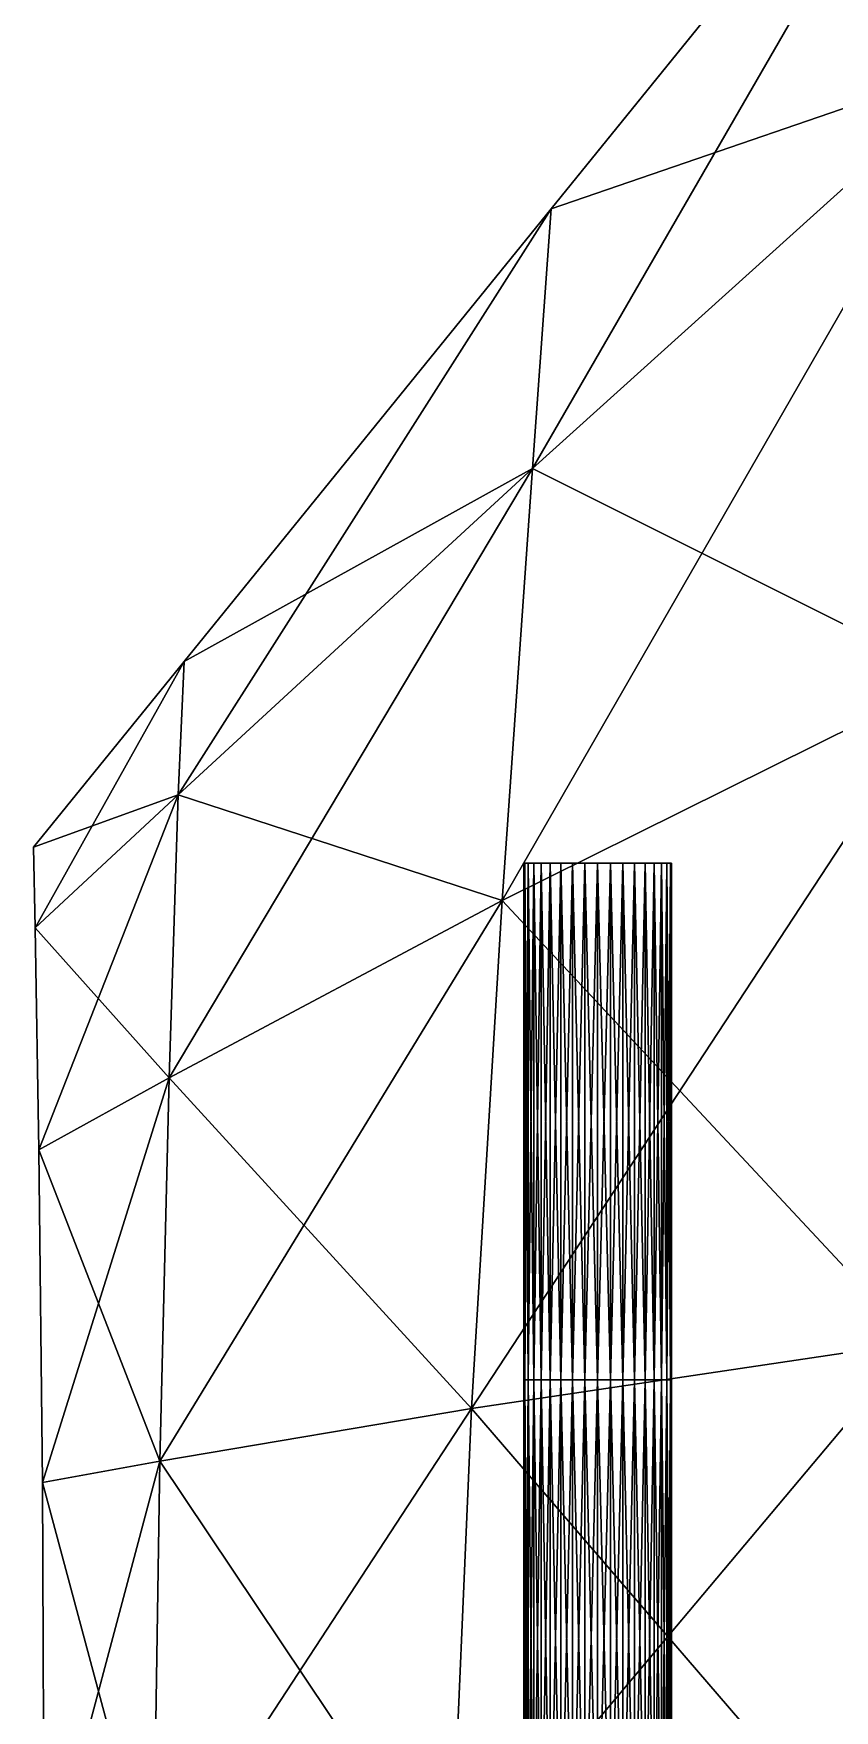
# Model space of a CAD drawing. Header units: metres. Extents: x -0.98 to 0.98, y -0.47 to 1.2.
# Drawn here: x -0.9778 to -0.7608, y 0.5 to 0.9544 of the extents above; entities that cross this region are included whole.
import ezdxf

# ---------------------------------------------------------------- set-up
doc = ezdxf.new("R2010")
doc.units = ezdxf.units.M

msp = doc.modelspace()

# ---------------------------------------------------------------- linework, layer by layer
at = {"layer": 'Banana'}
for points in [[(-0.83763, 0.90688, 0.07063), (-0.83763, 0.90688, -0.07062), (-0.6, 1.2, 0)], [(-0.6, 1.2, 0.04766), (-0.71383, 1.05958, 0.09211), (-0.83763, 0.90688, 0.07063)], [(-0.6, 1.2, 0.04766), (-0.83763, 0.90688, 0.07063), (-0.6, 1.2, 0)], [(-0.6, 1.2, 0), (-0.83763, 0.90688, -0.07062), (-0.6, 1.2, -0.04766)], [(-0.6, 1.2, -0.04766), (-0.83763, 0.90688, -0.07062), (-0.71383, 1.05958, -0.09211)], [(-0.71383, 1.05958, 0.09211), (-0.84268, 0.83653, 0.07063), (-0.83763, 0.90688, 0.07063)], [(-0.71383, 1.05958, 0.09211), (-0.7197, 0.94736, 0.09211), (-0.84268, 0.83653, 0.07063)], [(-0.83763, 0.90688, -0.07062), (-0.7197, 0.94736, -0.09211), (-0.71383, 1.05958, -0.09211)], [(-0.7197, 0.94736, 0.09211), (-0.85085, 0.71942, 0.07063), (-0.84268, 0.83653, 0.07063)], [(-0.7197, 0.94736, 0.09211), (-0.72928, 0.77978, 0.09211), (-0.85085, 0.71942, 0.07063)], [(-0.83763, 0.90688, -0.07062), (-0.84268, 0.83653, -0.07062), (-0.7197, 0.94736, -0.09211)], [(-0.84268, 0.83653, -0.07062), (-0.72928, 0.77978, -0.09211), (-0.7197, 0.94736, -0.09211)], [(-0.83763, 0.90688, 0.07063), (-0.93867, 0.74813, 0.03883), (-0.93707, 0.78421, 0.03883)], [(-0.83763, 0.90688, 0.07063), (-0.84268, 0.83653, 0.07063), (-0.93867, 0.74813, 0.03883)], [(-0.93707, 0.78421, -0.03883), (-0.84268, 0.83653, -0.07062), (-0.83763, 0.90688, -0.07062)], [(-0.83763, 0.90688, 0.07063), (-0.93707, 0.78421, 0.03883), (-0.83763, 0.90688, -0.07062)], [(-0.83763, 0.90688, -0.07062), (-0.93707, 0.78421, 0.03883), (-0.93707, 0.78421, -0.03883)], [(-0.84268, 0.83653, 0.07063), (-0.94109, 0.67144, 0.03883), (-0.93867, 0.74813, 0.03883)], [(-0.84268, 0.83653, 0.07063), (-0.85085, 0.71942, 0.07063), (-0.94109, 0.67144, 0.03883)], [(-0.93707, 0.78421, -0.03883), (-0.93867, 0.74813, -0.03883), (-0.84268, 0.83653, -0.07062)], [(-0.93867, 0.74813, -0.03883), (-0.85085, 0.71942, -0.07062), (-0.84268, 0.83653, -0.07062)], [(-0.84268, 0.83653, -0.07062), (-0.85085, 0.71942, -0.07062), (-0.72928, 0.77978, -0.09211)], [(-0.97784, 0.73391, 0), (-0.93867, 0.74813, -0.03883), (-0.93707, 0.78421, -0.03883)], [(-0.93707, 0.78421, 0.03883), (-0.9774, 0.71202, 0), (-0.97784, 0.73391, 0)], [(-0.97784, 0.73391, 0), (-0.93707, 0.78421, -0.03883), (-0.93707, 0.78421, 0.03883)], [(-0.93707, 0.78421, 0.03883), (-0.93867, 0.74813, 0.03883), (-0.9774, 0.71202, 0)], [(-0.72928, 0.77978, 0.09211), (-0.85921, 0.58183, 0.07063), (-0.85085, 0.71942, 0.07063)], [(-0.72928, 0.77978, 0.09211), (-0.73909, 0.59971, 0.09211), (-0.85921, 0.58183, 0.07063)], [(-0.85085, 0.71942, -0.07062), (-0.73909, 0.59971, -0.09211), (-0.72928, 0.77978, -0.09211)], [(-0.97784, 0.73391, 0), (-0.9774, 0.71202, 0), (-0.93867, 0.74813, -0.03883)], [(-0.9774, 0.71202, 0), (-0.94109, 0.67144, -0.03883), (-0.93867, 0.74813, -0.03883)], [(-0.93867, 0.74813, 0.03883), (-0.97642, 0.65188, 0), (-0.9774, 0.71202, 0)], [(-0.93867, 0.74813, 0.03883), (-0.94109, 0.67144, 0.03883), (-0.97642, 0.65188, 0)], [(-0.93867, 0.74813, -0.03883), (-0.94109, 0.67144, -0.03883), (-0.85085, 0.71942, -0.07062)], [(-0.85085, 0.71942, 0.07063), (-0.94359, 0.56759, 0.03883), (-0.94109, 0.67144, 0.03883)], [(-0.85085, 0.71942, 0.07063), (-0.85921, 0.58183, 0.07063), (-0.94359, 0.56759, 0.03883)], [(-0.94109, 0.67144, -0.03883), (-0.85921, 0.58183, -0.07062), (-0.85085, 0.71942, -0.07062)], [(-0.85085, 0.71942, -0.07062), (-0.85921, 0.58183, -0.07062), (-0.73909, 0.59971, -0.09211)], [(-0.9774, 0.71202, 0), (-0.97642, 0.65188, 0), (-0.94109, 0.67144, -0.03883)], [(-0.97642, 0.65188, 0), (-0.94359, 0.56759, -0.03883), (-0.94109, 0.67144, -0.03883)], [(-0.94109, 0.67144, 0.03883), (-0.97544, 0.56177, 0), (-0.97642, 0.65188, 0)], [(-0.94109, 0.67144, 0.03883), (-0.94359, 0.56759, 0.03883), (-0.97544, 0.56177, 0)], [(-0.94109, 0.67144, -0.03883), (-0.94359, 0.56759, -0.03883), (-0.85921, 0.58183, -0.07062)], [(-0.97642, 0.65188, 0), (-0.97544, 0.56177, 0), (-0.94359, 0.56759, -0.03883)], [(-0.73909, 0.59971, 0.09211), (-0.86484, 0.45, 0.07063), (-0.85921, 0.58183, 0.07063)], [(-0.73909, 0.59971, 0.09211), (-0.74561, 0.45, 0.09211), (-0.86484, 0.45, 0.07063)], [(-0.85921, 0.58183, -0.07062), (-0.74561, 0.45, -0.09211), (-0.73909, 0.59971, -0.09211)], [(-0.85921, 0.58183, 0.07063), (-0.94541, 0.45, 0.03883), (-0.94359, 0.56759, 0.03883)], [(-0.85921, 0.58183, 0.07063), (-0.86484, 0.45, 0.07063), (-0.94541, 0.45, 0.03883)], [(-0.94359, 0.56759, -0.03883), (-0.86484, 0.45, -0.07062), (-0.85921, 0.58183, -0.07062)], [(-0.85921, 0.58183, -0.07062), (-0.86484, 0.45, -0.07062), (-0.74561, 0.45, -0.09211)], [(-0.97544, 0.56177, 0), (-0.94541, 0.45, -0.03883), (-0.94359, 0.56759, -0.03883)], [(-0.94359, 0.56759, 0.03883), (-0.975, 0.45, 0), (-0.97544, 0.56177, 0)], [(-0.94359, 0.56759, 0.03883), (-0.94541, 0.45, 0.03883), (-0.975, 0.45, 0)], [(-0.94359, 0.56759, -0.03883), (-0.94541, 0.45, -0.03883), (-0.86484, 0.45, -0.07062)], [(-0.97544, 0.56177, 0), (-0.975, 0.45, 0), (-0.94541, 0.45, -0.03883)]]:
    msp.add_3dface(points, dxfattribs=at)
at = {"layer": 'Cylinder 1'}
for points in [[(-0.845, 0.5896, 0.079), (-0.8447, 0.7296, 0.07969), (-0.8447, 0.5896, 0.07969)], [(-0.845, 0.5896, 0.079), (-0.845, 0.7296, 0.079), (-0.8447, 0.7296, 0.07969)], [(-0.845, 0.7296, 0.079), (-0.8447, 0.7296, 0.07969), (-0.8447, 0.7296, 0.07969)], [(-0.845, 0.7296, 0.079), (-0.845, 0.7296, 0.079), (-0.8447, 0.7296, 0.07969)], [(-0.845, 0.7296, 0.079), (-0.825, 0.7296, 0.079), (-0.8447, 0.7296, 0.07969)], [(-0.845, 0.7296, 0.079), (-0.825, 0.7296, 0.079), (-0.825, 0.7296, 0.079)], [(-0.8447, 0.5896, 0.07831), (-0.845, 0.7296, 0.079), (-0.845, 0.5896, 0.079)], [(-0.8447, 0.5896, 0.07831), (-0.8447, 0.7296, 0.07831), (-0.845, 0.7296, 0.079)], [(-0.8447, 0.7296, 0.07831), (-0.845, 0.7296, 0.079), (-0.845, 0.7296, 0.079)], [(-0.8447, 0.7296, 0.07831), (-0.8447, 0.7296, 0.07831), (-0.845, 0.7296, 0.079)], [(-0.8447, 0.7296, 0.07831), (-0.825, 0.7296, 0.079), (-0.845, 0.7296, 0.079)], [(-0.8447, 0.5896, 0.07969), (-0.84379, 0.7296, 0.08037), (-0.84379, 0.5896, 0.08037)], [(-0.8447, 0.5896, 0.07969), (-0.8447, 0.7296, 0.07969), (-0.84379, 0.7296, 0.08037)], [(-0.8447, 0.7296, 0.07969), (-0.84379, 0.7296, 0.08037), (-0.84379, 0.7296, 0.08037)], [(-0.8447, 0.7296, 0.07969), (-0.8447, 0.7296, 0.07969), (-0.84379, 0.7296, 0.08037)], [(-0.8447, 0.7296, 0.07969), (-0.825, 0.7296, 0.079), (-0.84379, 0.7296, 0.08037)], [(-0.8447, 0.7296, 0.07969), (-0.825, 0.7296, 0.079), (-0.825, 0.7296, 0.079)], [(-0.8447, 0.7296, 0.07831), (-0.825, 0.7296, 0.079), (-0.825, 0.7296, 0.079)], [(-0.84379, 0.5896, 0.07763), (-0.8447, 0.7296, 0.07831), (-0.8447, 0.5896, 0.07831)], [(-0.84379, 0.5896, 0.07763), (-0.84379, 0.7296, 0.07763), (-0.8447, 0.7296, 0.07831)], [(-0.84379, 0.7296, 0.07763), (-0.8447, 0.7296, 0.07831), (-0.8447, 0.7296, 0.07831)], [(-0.84379, 0.7296, 0.07763), (-0.84379, 0.7296, 0.07763), (-0.8447, 0.7296, 0.07831)], [(-0.84379, 0.7296, 0.07763), (-0.825, 0.7296, 0.079), (-0.8447, 0.7296, 0.07831)], [(-0.84379, 0.5896, 0.08037), (-0.84232, 0.7296, 0.081), (-0.84232, 0.5896, 0.081)], [(-0.84379, 0.5896, 0.08037), (-0.84379, 0.7296, 0.08037), (-0.84232, 0.7296, 0.081)], [(-0.84379, 0.7296, 0.08037), (-0.84232, 0.7296, 0.081), (-0.84232, 0.7296, 0.081)], [(-0.84379, 0.7296, 0.08037), (-0.84379, 0.7296, 0.08037), (-0.84232, 0.7296, 0.081)], [(-0.84379, 0.7296, 0.08037), (-0.825, 0.7296, 0.079), (-0.84232, 0.7296, 0.081)], [(-0.84379, 0.7296, 0.08037), (-0.825, 0.7296, 0.079), (-0.825, 0.7296, 0.079)], [(-0.84379, 0.7296, 0.07763), (-0.825, 0.7296, 0.079), (-0.825, 0.7296, 0.079)], [(-0.84232, 0.5896, 0.077), (-0.84379, 0.7296, 0.07763), (-0.84379, 0.5896, 0.07763)], [(-0.84232, 0.5896, 0.077), (-0.84232, 0.7296, 0.077), (-0.84379, 0.7296, 0.07763)], [(-0.84232, 0.7296, 0.077), (-0.84379, 0.7296, 0.07763), (-0.84379, 0.7296, 0.07763)], [(-0.84232, 0.7296, 0.077), (-0.84232, 0.7296, 0.077), (-0.84379, 0.7296, 0.07763)], [(-0.84232, 0.7296, 0.077), (-0.825, 0.7296, 0.079), (-0.84379, 0.7296, 0.07763)], [(-0.84232, 0.5896, 0.081), (-0.84032, 0.7296, 0.08157), (-0.84032, 0.5896, 0.08157)], [(-0.84232, 0.5896, 0.081), (-0.84232, 0.7296, 0.081), (-0.84032, 0.7296, 0.08157)], [(-0.84232, 0.7296, 0.081), (-0.84032, 0.7296, 0.08157), (-0.84032, 0.7296, 0.08157)], [(-0.84232, 0.7296, 0.081), (-0.84232, 0.7296, 0.081), (-0.84032, 0.7296, 0.08157)], [(-0.84232, 0.7296, 0.081), (-0.825, 0.7296, 0.079), (-0.84032, 0.7296, 0.08157)], [(-0.84232, 0.7296, 0.081), (-0.825, 0.7296, 0.079), (-0.825, 0.7296, 0.079)], [(-0.84232, 0.7296, 0.077), (-0.825, 0.7296, 0.079), (-0.825, 0.7296, 0.079)], [(-0.84032, 0.5896, 0.07643), (-0.84232, 0.7296, 0.077), (-0.84232, 0.5896, 0.077)], [(-0.84032, 0.5896, 0.07643), (-0.84032, 0.7296, 0.07643), (-0.84232, 0.7296, 0.077)], [(-0.84032, 0.7296, 0.07643), (-0.84232, 0.7296, 0.077), (-0.84232, 0.7296, 0.077)], [(-0.84032, 0.7296, 0.07643), (-0.84032, 0.7296, 0.07643), (-0.84232, 0.7296, 0.077)], [(-0.84032, 0.7296, 0.07643), (-0.825, 0.7296, 0.079), (-0.84232, 0.7296, 0.077)], [(-0.84032, 0.5896, 0.08157), (-0.83786, 0.7296, 0.08206), (-0.83786, 0.5896, 0.08206)], [(-0.84032, 0.5896, 0.08157), (-0.84032, 0.7296, 0.08157), (-0.83786, 0.7296, 0.08206)], [(-0.84032, 0.7296, 0.08157), (-0.83786, 0.7296, 0.08206), (-0.83786, 0.7296, 0.08206)], [(-0.84032, 0.7296, 0.08157), (-0.84032, 0.7296, 0.08157), (-0.83786, 0.7296, 0.08206)], [(-0.84032, 0.7296, 0.08157), (-0.825, 0.7296, 0.079), (-0.83786, 0.7296, 0.08206)], [(-0.84032, 0.7296, 0.08157), (-0.825, 0.7296, 0.079), (-0.825, 0.7296, 0.079)], [(-0.84032, 0.7296, 0.07643), (-0.825, 0.7296, 0.079), (-0.825, 0.7296, 0.079)], [(-0.83786, 0.5896, 0.07594), (-0.84032, 0.7296, 0.07643), (-0.84032, 0.5896, 0.07643)], [(-0.83786, 0.5896, 0.07594), (-0.83786, 0.7296, 0.07594), (-0.84032, 0.7296, 0.07643)], [(-0.83786, 0.7296, 0.07594), (-0.84032, 0.7296, 0.07643), (-0.84032, 0.7296, 0.07643)], [(-0.83786, 0.7296, 0.07594), (-0.83786, 0.7296, 0.07594), (-0.84032, 0.7296, 0.07643)], [(-0.83786, 0.7296, 0.07594), (-0.825, 0.7296, 0.079), (-0.84032, 0.7296, 0.07643)], [(-0.83786, 0.5896, 0.08206), (-0.835, 0.7296, 0.08246), (-0.835, 0.5896, 0.08246)], [(-0.83786, 0.5896, 0.08206), (-0.83786, 0.7296, 0.08206), (-0.835, 0.7296, 0.08246)], [(-0.83786, 0.7296, 0.08206), (-0.835, 0.7296, 0.08246), (-0.835, 0.7296, 0.08246)], [(-0.83786, 0.7296, 0.08206), (-0.83786, 0.7296, 0.08206), (-0.835, 0.7296, 0.08246)], [(-0.83786, 0.7296, 0.08206), (-0.825, 0.7296, 0.079), (-0.835, 0.7296, 0.08246)], [(-0.83786, 0.7296, 0.08206), (-0.825, 0.7296, 0.079), (-0.825, 0.7296, 0.079)], [(-0.83786, 0.7296, 0.07594), (-0.825, 0.7296, 0.079), (-0.825, 0.7296, 0.079)], [(-0.835, 0.5896, 0.07554), (-0.83786, 0.7296, 0.07594), (-0.83786, 0.5896, 0.07594)], [(-0.835, 0.5896, 0.07554), (-0.835, 0.7296, 0.07554), (-0.83786, 0.7296, 0.07594)], [(-0.835, 0.7296, 0.07554), (-0.83786, 0.7296, 0.07594), (-0.83786, 0.7296, 0.07594)], [(-0.835, 0.7296, 0.07554), (-0.835, 0.7296, 0.07554), (-0.83786, 0.7296, 0.07594)], [(-0.835, 0.7296, 0.07554), (-0.825, 0.7296, 0.079), (-0.83786, 0.7296, 0.07594)], [(-0.835, 0.5896, 0.08246), (-0.83184, 0.7296, 0.08276), (-0.83184, 0.5896, 0.08276)], [(-0.835, 0.5896, 0.08246), (-0.835, 0.7296, 0.08246), (-0.83184, 0.7296, 0.08276)], [(-0.835, 0.7296, 0.08246), (-0.83184, 0.7296, 0.08276), (-0.83184, 0.7296, 0.08276)], [(-0.835, 0.7296, 0.08246), (-0.835, 0.7296, 0.08246), (-0.83184, 0.7296, 0.08276)], [(-0.835, 0.7296, 0.08246), (-0.825, 0.7296, 0.079), (-0.83184, 0.7296, 0.08276)], [(-0.835, 0.7296, 0.08246), (-0.825, 0.7296, 0.079), (-0.825, 0.7296, 0.079)], [(-0.835, 0.7296, 0.07554), (-0.825, 0.7296, 0.079), (-0.825, 0.7296, 0.079)], [(-0.83184, 0.5896, 0.07524), (-0.835, 0.7296, 0.07554), (-0.835, 0.5896, 0.07554)], [(-0.83184, 0.5896, 0.07524), (-0.83184, 0.7296, 0.07524), (-0.835, 0.7296, 0.07554)], [(-0.83184, 0.7296, 0.07524), (-0.835, 0.7296, 0.07554), (-0.835, 0.7296, 0.07554)], [(-0.83184, 0.7296, 0.07524), (-0.83184, 0.7296, 0.07524), (-0.835, 0.7296, 0.07554)], [(-0.83184, 0.7296, 0.07524), (-0.825, 0.7296, 0.079), (-0.835, 0.7296, 0.07554)], [(-0.83184, 0.5896, 0.08276), (-0.82847, 0.7296, 0.08294), (-0.82847, 0.5896, 0.08294)], [(-0.83184, 0.5896, 0.08276), (-0.83184, 0.7296, 0.08276), (-0.82847, 0.7296, 0.08294)], [(-0.83184, 0.7296, 0.08276), (-0.82847, 0.7296, 0.08294), (-0.82847, 0.7296, 0.08294)], [(-0.83184, 0.7296, 0.08276), (-0.83184, 0.7296, 0.08276), (-0.82847, 0.7296, 0.08294)], [(-0.83184, 0.7296, 0.08276), (-0.825, 0.7296, 0.079), (-0.82847, 0.7296, 0.08294)], [(-0.83184, 0.7296, 0.08276), (-0.825, 0.7296, 0.079), (-0.825, 0.7296, 0.079)], [(-0.83184, 0.7296, 0.07524), (-0.825, 0.7296, 0.079), (-0.825, 0.7296, 0.079)], [(-0.82847, 0.5896, 0.07506), (-0.83184, 0.7296, 0.07524), (-0.83184, 0.5896, 0.07524)], [(-0.82847, 0.5896, 0.07506), (-0.82847, 0.7296, 0.07506), (-0.83184, 0.7296, 0.07524)], [(-0.82847, 0.7296, 0.07506), (-0.83184, 0.7296, 0.07524), (-0.83184, 0.7296, 0.07524)], [(-0.82847, 0.7296, 0.07506), (-0.82847, 0.7296, 0.07506), (-0.83184, 0.7296, 0.07524)], [(-0.82847, 0.7296, 0.07506), (-0.825, 0.7296, 0.079), (-0.83184, 0.7296, 0.07524)], [(-0.82847, 0.5896, 0.08294), (-0.825, 0.7296, 0.083), (-0.825, 0.5896, 0.083)], [(-0.82847, 0.5896, 0.08294), (-0.82847, 0.7296, 0.08294), (-0.825, 0.7296, 0.083)], [(-0.82847, 0.7296, 0.08294), (-0.825, 0.7296, 0.083), (-0.825, 0.7296, 0.083)], [(-0.82847, 0.7296, 0.08294), (-0.82847, 0.7296, 0.08294), (-0.825, 0.7296, 0.083)], [(-0.82847, 0.7296, 0.08294), (-0.825, 0.7296, 0.079), (-0.825, 0.7296, 0.083)], [(-0.82847, 0.7296, 0.08294), (-0.825, 0.7296, 0.079), (-0.825, 0.7296, 0.079)], [(-0.82847, 0.7296, 0.07506), (-0.825, 0.7296, 0.079), (-0.825, 0.7296, 0.079)], [(-0.825, 0.5896, 0.075), (-0.82847, 0.7296, 0.07506), (-0.82847, 0.5896, 0.07506)], [(-0.825, 0.5896, 0.075), (-0.825, 0.7296, 0.075), (-0.82847, 0.7296, 0.07506)], [(-0.825, 0.7296, 0.075), (-0.82847, 0.7296, 0.07506), (-0.82847, 0.7296, 0.07506)], [(-0.825, 0.7296, 0.075), (-0.825, 0.7296, 0.075), (-0.82847, 0.7296, 0.07506)], [(-0.825, 0.7296, 0.075), (-0.825, 0.7296, 0.079), (-0.82847, 0.7296, 0.07506)], [(-0.825, 0.7296, 0.075), (-0.825, 0.7296, 0.079), (-0.825, 0.7296, 0.079)], [(-0.82153, 0.5896, 0.07506), (-0.825, 0.7296, 0.075), (-0.825, 0.5896, 0.075)], [(-0.82153, 0.5896, 0.07506), (-0.82153, 0.7296, 0.07506), (-0.825, 0.7296, 0.075)], [(-0.82153, 0.7296, 0.07506), (-0.825, 0.7296, 0.075), (-0.825, 0.7296, 0.075)], [(-0.82153, 0.7296, 0.07506), (-0.82153, 0.7296, 0.07506), (-0.825, 0.7296, 0.075)], [(-0.82153, 0.7296, 0.07506), (-0.825, 0.7296, 0.079), (-0.825, 0.7296, 0.075)], [(-0.82153, 0.7296, 0.07506), (-0.825, 0.7296, 0.079), (-0.825, 0.7296, 0.079)], [(-0.81816, 0.7296, 0.07524), (-0.825, 0.7296, 0.079), (-0.82153, 0.7296, 0.07506)], [(-0.81816, 0.7296, 0.07524), (-0.825, 0.7296, 0.079), (-0.825, 0.7296, 0.079)], [(-0.815, 0.7296, 0.07554), (-0.825, 0.7296, 0.079), (-0.81816, 0.7296, 0.07524)], [(-0.815, 0.7296, 0.07554), (-0.825, 0.7296, 0.079), (-0.825, 0.7296, 0.079)], [(-0.81214, 0.7296, 0.07594), (-0.825, 0.7296, 0.079), (-0.815, 0.7296, 0.07554)], [(-0.81214, 0.7296, 0.07594), (-0.825, 0.7296, 0.079), (-0.825, 0.7296, 0.079)], [(-0.80968, 0.7296, 0.07643), (-0.825, 0.7296, 0.079), (-0.81214, 0.7296, 0.07594)], [(-0.80968, 0.7296, 0.07643), (-0.825, 0.7296, 0.079), (-0.825, 0.7296, 0.079)], [(-0.80768, 0.7296, 0.077), (-0.825, 0.7296, 0.079), (-0.80968, 0.7296, 0.07643)], [(-0.80768, 0.7296, 0.077), (-0.825, 0.7296, 0.079), (-0.825, 0.7296, 0.079)], [(-0.80621, 0.7296, 0.07763), (-0.825, 0.7296, 0.079), (-0.80768, 0.7296, 0.077)], [(-0.80621, 0.7296, 0.07763), (-0.825, 0.7296, 0.079), (-0.825, 0.7296, 0.079)], [(-0.8053, 0.7296, 0.07831), (-0.825, 0.7296, 0.079), (-0.80621, 0.7296, 0.07763)], [(-0.8053, 0.7296, 0.07831), (-0.825, 0.7296, 0.079), (-0.825, 0.7296, 0.079)], [(-0.805, 0.7296, 0.079), (-0.825, 0.7296, 0.079), (-0.8053, 0.7296, 0.07831)], [(-0.805, 0.7296, 0.079), (-0.825, 0.7296, 0.079), (-0.825, 0.7296, 0.079)], [(-0.8053, 0.7296, 0.07969), (-0.825, 0.7296, 0.079), (-0.805, 0.7296, 0.079)], [(-0.8053, 0.7296, 0.07969), (-0.825, 0.7296, 0.079), (-0.825, 0.7296, 0.079)], [(-0.80621, 0.7296, 0.08037), (-0.825, 0.7296, 0.079), (-0.8053, 0.7296, 0.07969)], [(-0.80621, 0.7296, 0.08037), (-0.825, 0.7296, 0.079), (-0.825, 0.7296, 0.079)], [(-0.80768, 0.7296, 0.081), (-0.825, 0.7296, 0.079), (-0.80621, 0.7296, 0.08037)], [(-0.80768, 0.7296, 0.081), (-0.825, 0.7296, 0.079), (-0.825, 0.7296, 0.079)], [(-0.80968, 0.7296, 0.08157), (-0.825, 0.7296, 0.079), (-0.80768, 0.7296, 0.081)], [(-0.80968, 0.7296, 0.08157), (-0.825, 0.7296, 0.079), (-0.825, 0.7296, 0.079)], [(-0.81214, 0.7296, 0.08206), (-0.825, 0.7296, 0.079), (-0.80968, 0.7296, 0.08157)], [(-0.81214, 0.7296, 0.08206), (-0.825, 0.7296, 0.079), (-0.825, 0.7296, 0.079)], [(-0.815, 0.7296, 0.08246), (-0.825, 0.7296, 0.079), (-0.81214, 0.7296, 0.08206)], [(-0.815, 0.7296, 0.08246), (-0.825, 0.7296, 0.079), (-0.825, 0.7296, 0.079)], [(-0.81816, 0.7296, 0.08276), (-0.825, 0.7296, 0.079), (-0.815, 0.7296, 0.08246)], [(-0.81816, 0.7296, 0.08276), (-0.825, 0.7296, 0.079), (-0.825, 0.7296, 0.079)], [(-0.82153, 0.7296, 0.08294), (-0.825, 0.7296, 0.079), (-0.81816, 0.7296, 0.08276)], [(-0.82153, 0.7296, 0.08294), (-0.825, 0.7296, 0.079), (-0.825, 0.7296, 0.079)], [(-0.825, 0.5896, 0.083), (-0.82153, 0.7296, 0.08294), (-0.82153, 0.5896, 0.08294)], [(-0.825, 0.5896, 0.083), (-0.825, 0.7296, 0.083), (-0.82153, 0.7296, 0.08294)], [(-0.825, 0.7296, 0.083), (-0.82153, 0.7296, 0.08294), (-0.82153, 0.7296, 0.08294)], [(-0.825, 0.7296, 0.083), (-0.825, 0.7296, 0.083), (-0.82153, 0.7296, 0.08294)], [(-0.825, 0.7296, 0.083), (-0.825, 0.7296, 0.079), (-0.82153, 0.7296, 0.08294)], [(-0.825, 0.7296, 0.083), (-0.825, 0.7296, 0.079), (-0.825, 0.7296, 0.079)], [(-0.81816, 0.5896, 0.07524), (-0.82153, 0.7296, 0.07506), (-0.82153, 0.5896, 0.07506)], [(-0.81816, 0.5896, 0.07524), (-0.81816, 0.7296, 0.07524), (-0.82153, 0.7296, 0.07506)], [(-0.81816, 0.7296, 0.07524), (-0.82153, 0.7296, 0.07506), (-0.82153, 0.7296, 0.07506)], [(-0.81816, 0.7296, 0.07524), (-0.81816, 0.7296, 0.07524), (-0.82153, 0.7296, 0.07506)], [(-0.82153, 0.5896, 0.08294), (-0.81816, 0.7296, 0.08276), (-0.81816, 0.5896, 0.08276)], [(-0.82153, 0.5896, 0.08294), (-0.82153, 0.7296, 0.08294), (-0.81816, 0.7296, 0.08276)], [(-0.82153, 0.7296, 0.08294), (-0.81816, 0.7296, 0.08276), (-0.81816, 0.7296, 0.08276)], [(-0.82153, 0.7296, 0.08294), (-0.82153, 0.7296, 0.08294), (-0.81816, 0.7296, 0.08276)], [(-0.815, 0.5896, 0.07554), (-0.81816, 0.7296, 0.07524), (-0.81816, 0.5896, 0.07524)], [(-0.815, 0.5896, 0.07554), (-0.815, 0.7296, 0.07554), (-0.81816, 0.7296, 0.07524)], [(-0.815, 0.7296, 0.07554), (-0.81816, 0.7296, 0.07524), (-0.81816, 0.7296, 0.07524)], [(-0.815, 0.7296, 0.07554), (-0.815, 0.7296, 0.07554), (-0.81816, 0.7296, 0.07524)], [(-0.81816, 0.5896, 0.08276), (-0.815, 0.7296, 0.08246), (-0.815, 0.5896, 0.08246)], [(-0.81816, 0.5896, 0.08276), (-0.81816, 0.7296, 0.08276), (-0.815, 0.7296, 0.08246)], [(-0.81816, 0.7296, 0.08276), (-0.815, 0.7296, 0.08246), (-0.815, 0.7296, 0.08246)], [(-0.81816, 0.7296, 0.08276), (-0.81816, 0.7296, 0.08276), (-0.815, 0.7296, 0.08246)], [(-0.81214, 0.5896, 0.07594), (-0.815, 0.7296, 0.07554), (-0.815, 0.5896, 0.07554)], [(-0.81214, 0.5896, 0.07594), (-0.81214, 0.7296, 0.07594), (-0.815, 0.7296, 0.07554)], [(-0.81214, 0.7296, 0.07594), (-0.815, 0.7296, 0.07554), (-0.815, 0.7296, 0.07554)], [(-0.81214, 0.7296, 0.07594), (-0.81214, 0.7296, 0.07594), (-0.815, 0.7296, 0.07554)], [(-0.815, 0.5896, 0.08246), (-0.81214, 0.7296, 0.08206), (-0.81214, 0.5896, 0.08206)], [(-0.815, 0.5896, 0.08246), (-0.815, 0.7296, 0.08246), (-0.81214, 0.7296, 0.08206)], [(-0.815, 0.7296, 0.08246), (-0.81214, 0.7296, 0.08206), (-0.81214, 0.7296, 0.08206)], [(-0.815, 0.7296, 0.08246), (-0.815, 0.7296, 0.08246), (-0.81214, 0.7296, 0.08206)], [(-0.80968, 0.5896, 0.07643), (-0.81214, 0.7296, 0.07594), (-0.81214, 0.5896, 0.07594)], [(-0.80968, 0.5896, 0.07643), (-0.80968, 0.7296, 0.07643), (-0.81214, 0.7296, 0.07594)], [(-0.80968, 0.7296, 0.07643), (-0.81214, 0.7296, 0.07594), (-0.81214, 0.7296, 0.07594)], [(-0.80968, 0.7296, 0.07643), (-0.80968, 0.7296, 0.07643), (-0.81214, 0.7296, 0.07594)], [(-0.81214, 0.5896, 0.08206), (-0.80968, 0.7296, 0.08157), (-0.80968, 0.5896, 0.08157)], [(-0.81214, 0.5896, 0.08206), (-0.81214, 0.7296, 0.08206), (-0.80968, 0.7296, 0.08157)], [(-0.81214, 0.7296, 0.08206), (-0.80968, 0.7296, 0.08157), (-0.80968, 0.7296, 0.08157)], [(-0.81214, 0.7296, 0.08206), (-0.81214, 0.7296, 0.08206), (-0.80968, 0.7296, 0.08157)], [(-0.80768, 0.5896, 0.077), (-0.80968, 0.7296, 0.07643), (-0.80968, 0.5896, 0.07643)], [(-0.80768, 0.5896, 0.077), (-0.80768, 0.7296, 0.077), (-0.80968, 0.7296, 0.07643)], [(-0.80768, 0.7296, 0.077), (-0.80968, 0.7296, 0.07643), (-0.80968, 0.7296, 0.07643)], [(-0.80768, 0.7296, 0.077), (-0.80768, 0.7296, 0.077), (-0.80968, 0.7296, 0.07643)], [(-0.80968, 0.5896, 0.08157), (-0.80768, 0.7296, 0.081), (-0.80768, 0.5896, 0.081)], [(-0.80968, 0.5896, 0.08157), (-0.80968, 0.7296, 0.08157), (-0.80768, 0.7296, 0.081)], [(-0.80968, 0.7296, 0.08157), (-0.80768, 0.7296, 0.081), (-0.80768, 0.7296, 0.081)], [(-0.80968, 0.7296, 0.08157), (-0.80968, 0.7296, 0.08157), (-0.80768, 0.7296, 0.081)], [(-0.80621, 0.5896, 0.07763), (-0.80768, 0.7296, 0.077), (-0.80768, 0.5896, 0.077)], [(-0.80621, 0.5896, 0.07763), (-0.80621, 0.7296, 0.07763), (-0.80768, 0.7296, 0.077)], [(-0.80621, 0.7296, 0.07763), (-0.80768, 0.7296, 0.077), (-0.80768, 0.7296, 0.077)], [(-0.80621, 0.7296, 0.07763), (-0.80621, 0.7296, 0.07763), (-0.80768, 0.7296, 0.077)], [(-0.80768, 0.5896, 0.081), (-0.80621, 0.7296, 0.08037), (-0.80621, 0.5896, 0.08037)], [(-0.80768, 0.5896, 0.081), (-0.80768, 0.7296, 0.081), (-0.80621, 0.7296, 0.08037)], [(-0.80768, 0.7296, 0.081), (-0.80621, 0.7296, 0.08037), (-0.80621, 0.7296, 0.08037)], [(-0.80768, 0.7296, 0.081), (-0.80768, 0.7296, 0.081), (-0.80621, 0.7296, 0.08037)], [(-0.8053, 0.5896, 0.07831), (-0.80621, 0.7296, 0.07763), (-0.80621, 0.5896, 0.07763)], [(-0.8053, 0.5896, 0.07831), (-0.8053, 0.7296, 0.07831), (-0.80621, 0.7296, 0.07763)], [(-0.8053, 0.7296, 0.07831), (-0.80621, 0.7296, 0.07763), (-0.80621, 0.7296, 0.07763)], [(-0.8053, 0.7296, 0.07831), (-0.8053, 0.7296, 0.07831), (-0.80621, 0.7296, 0.07763)], [(-0.80621, 0.5896, 0.08037), (-0.8053, 0.7296, 0.07969), (-0.8053, 0.5896, 0.07969)], [(-0.80621, 0.5896, 0.08037), (-0.80621, 0.7296, 0.08037), (-0.8053, 0.7296, 0.07969)], [(-0.80621, 0.7296, 0.08037), (-0.8053, 0.7296, 0.07969), (-0.8053, 0.7296, 0.07969)], [(-0.80621, 0.7296, 0.08037), (-0.80621, 0.7296, 0.08037), (-0.8053, 0.7296, 0.07969)], [(-0.805, 0.5896, 0.079), (-0.8053, 0.7296, 0.07831), (-0.8053, 0.5896, 0.07831)], [(-0.805, 0.5896, 0.079), (-0.805, 0.7296, 0.079), (-0.8053, 0.7296, 0.07831)], [(-0.805, 0.7296, 0.079), (-0.8053, 0.7296, 0.07831), (-0.8053, 0.7296, 0.07831)], [(-0.805, 0.7296, 0.079), (-0.805, 0.7296, 0.079), (-0.8053, 0.7296, 0.07831)], [(-0.8053, 0.5896, 0.07969), (-0.805, 0.7296, 0.079), (-0.805, 0.5896, 0.079)], [(-0.8053, 0.5896, 0.07969), (-0.8053, 0.7296, 0.07969), (-0.805, 0.7296, 0.079)], [(-0.8053, 0.7296, 0.07969), (-0.805, 0.7296, 0.079), (-0.805, 0.7296, 0.079)], [(-0.8053, 0.7296, 0.07969), (-0.8053, 0.7296, 0.07969), (-0.805, 0.7296, 0.079)], [(-0.845, 0.4496, 0.079), (-0.8447, 0.5896, 0.07969), (-0.8447, 0.4496, 0.07969)], [(-0.845, 0.4496, 0.079), (-0.845, 0.5896, 0.079), (-0.8447, 0.5896, 0.07969)], [(-0.8447, 0.4496, 0.07831), (-0.845, 0.5896, 0.079), (-0.845, 0.4496, 0.079)], [(-0.8447, 0.4496, 0.07831), (-0.8447, 0.5896, 0.07831), (-0.845, 0.5896, 0.079)], [(-0.8447, 0.4496, 0.07969), (-0.84379, 0.5896, 0.08037), (-0.84379, 0.4496, 0.08037)], [(-0.8447, 0.4496, 0.07969), (-0.8447, 0.5896, 0.07969), (-0.84379, 0.5896, 0.08037)], [(-0.84379, 0.4496, 0.07763), (-0.8447, 0.5896, 0.07831), (-0.8447, 0.4496, 0.07831)], [(-0.84379, 0.4496, 0.07763), (-0.84379, 0.5896, 0.07763), (-0.8447, 0.5896, 0.07831)], [(-0.84379, 0.4496, 0.08037), (-0.84232, 0.5896, 0.081), (-0.84232, 0.4496, 0.081)], [(-0.84379, 0.4496, 0.08037), (-0.84379, 0.5896, 0.08037), (-0.84232, 0.5896, 0.081)], [(-0.84232, 0.4496, 0.077), (-0.84379, 0.5896, 0.07763), (-0.84379, 0.4496, 0.07763)], [(-0.84232, 0.4496, 0.077), (-0.84232, 0.5896, 0.077), (-0.84379, 0.5896, 0.07763)], [(-0.84232, 0.4496, 0.081), (-0.84032, 0.5896, 0.08157), (-0.84032, 0.4496, 0.08157)], [(-0.84232, 0.4496, 0.081), (-0.84232, 0.5896, 0.081), (-0.84032, 0.5896, 0.08157)], [(-0.84032, 0.4496, 0.07643), (-0.84232, 0.5896, 0.077), (-0.84232, 0.4496, 0.077)], [(-0.84032, 0.4496, 0.07643), (-0.84032, 0.5896, 0.07643), (-0.84232, 0.5896, 0.077)], [(-0.84032, 0.4496, 0.08157), (-0.83786, 0.5896, 0.08206), (-0.83786, 0.4496, 0.08206)], [(-0.84032, 0.4496, 0.08157), (-0.84032, 0.5896, 0.08157), (-0.83786, 0.5896, 0.08206)], [(-0.83786, 0.4496, 0.07594), (-0.84032, 0.5896, 0.07643), (-0.84032, 0.4496, 0.07643)], [(-0.83786, 0.4496, 0.07594), (-0.83786, 0.5896, 0.07594), (-0.84032, 0.5896, 0.07643)], [(-0.83786, 0.4496, 0.08206), (-0.835, 0.5896, 0.08246), (-0.835, 0.4496, 0.08246)], [(-0.83786, 0.4496, 0.08206), (-0.83786, 0.5896, 0.08206), (-0.835, 0.5896, 0.08246)], [(-0.835, 0.4496, 0.07554), (-0.83786, 0.5896, 0.07594), (-0.83786, 0.4496, 0.07594)], [(-0.835, 0.4496, 0.07554), (-0.835, 0.5896, 0.07554), (-0.83786, 0.5896, 0.07594)], [(-0.835, 0.4496, 0.08246), (-0.83184, 0.5896, 0.08276), (-0.83184, 0.4496, 0.08276)], [(-0.835, 0.4496, 0.08246), (-0.835, 0.5896, 0.08246), (-0.83184, 0.5896, 0.08276)], [(-0.83184, 0.4496, 0.07524), (-0.835, 0.5896, 0.07554), (-0.835, 0.4496, 0.07554)], [(-0.83184, 0.4496, 0.07524), (-0.83184, 0.5896, 0.07524), (-0.835, 0.5896, 0.07554)], [(-0.83184, 0.4496, 0.08276), (-0.82847, 0.5896, 0.08294), (-0.82847, 0.4496, 0.08294)], [(-0.83184, 0.4496, 0.08276), (-0.83184, 0.5896, 0.08276), (-0.82847, 0.5896, 0.08294)], [(-0.82847, 0.4496, 0.07506), (-0.83184, 0.5896, 0.07524), (-0.83184, 0.4496, 0.07524)], [(-0.82847, 0.4496, 0.07506), (-0.82847, 0.5896, 0.07506), (-0.83184, 0.5896, 0.07524)], [(-0.82847, 0.4496, 0.08294), (-0.825, 0.5896, 0.083), (-0.825, 0.4496, 0.083)], [(-0.82847, 0.4496, 0.08294), (-0.82847, 0.5896, 0.08294), (-0.825, 0.5896, 0.083)], [(-0.825, 0.4496, 0.075), (-0.82847, 0.5896, 0.07506), (-0.82847, 0.4496, 0.07506)], [(-0.825, 0.4496, 0.075), (-0.825, 0.5896, 0.075), (-0.82847, 0.5896, 0.07506)], [(-0.82153, 0.4496, 0.07506), (-0.825, 0.5896, 0.075), (-0.825, 0.4496, 0.075)], [(-0.82153, 0.4496, 0.07506), (-0.82153, 0.5896, 0.07506), (-0.825, 0.5896, 0.075)], [(-0.825, 0.4496, 0.083), (-0.82153, 0.5896, 0.08294), (-0.82153, 0.4496, 0.08294)], [(-0.825, 0.4496, 0.083), (-0.825, 0.5896, 0.083), (-0.82153, 0.5896, 0.08294)], [(-0.81816, 0.4496, 0.07524), (-0.82153, 0.5896, 0.07506), (-0.82153, 0.4496, 0.07506)], [(-0.81816, 0.4496, 0.07524), (-0.81816, 0.5896, 0.07524), (-0.82153, 0.5896, 0.07506)], [(-0.82153, 0.4496, 0.08294), (-0.81816, 0.5896, 0.08276), (-0.81816, 0.4496, 0.08276)], [(-0.82153, 0.4496, 0.08294), (-0.82153, 0.5896, 0.08294), (-0.81816, 0.5896, 0.08276)], [(-0.815, 0.4496, 0.07554), (-0.81816, 0.5896, 0.07524), (-0.81816, 0.4496, 0.07524)], [(-0.815, 0.4496, 0.07554), (-0.815, 0.5896, 0.07554), (-0.81816, 0.5896, 0.07524)], [(-0.81816, 0.4496, 0.08276), (-0.815, 0.5896, 0.08246), (-0.815, 0.4496, 0.08246)], [(-0.81816, 0.4496, 0.08276), (-0.81816, 0.5896, 0.08276), (-0.815, 0.5896, 0.08246)], [(-0.81214, 0.4496, 0.07594), (-0.815, 0.5896, 0.07554), (-0.815, 0.4496, 0.07554)], [(-0.81214, 0.4496, 0.07594), (-0.81214, 0.5896, 0.07594), (-0.815, 0.5896, 0.07554)], [(-0.815, 0.4496, 0.08246), (-0.81214, 0.5896, 0.08206), (-0.81214, 0.4496, 0.08206)], [(-0.815, 0.4496, 0.08246), (-0.815, 0.5896, 0.08246), (-0.81214, 0.5896, 0.08206)], [(-0.80968, 0.4496, 0.07643), (-0.81214, 0.5896, 0.07594), (-0.81214, 0.4496, 0.07594)], [(-0.80968, 0.4496, 0.07643), (-0.80968, 0.5896, 0.07643), (-0.81214, 0.5896, 0.07594)], [(-0.81214, 0.4496, 0.08206), (-0.80968, 0.5896, 0.08157), (-0.80968, 0.4496, 0.08157)], [(-0.81214, 0.4496, 0.08206), (-0.81214, 0.5896, 0.08206), (-0.80968, 0.5896, 0.08157)], [(-0.80768, 0.4496, 0.077), (-0.80968, 0.5896, 0.07643), (-0.80968, 0.4496, 0.07643)], [(-0.80768, 0.4496, 0.077), (-0.80768, 0.5896, 0.077), (-0.80968, 0.5896, 0.07643)], [(-0.80968, 0.4496, 0.08157), (-0.80768, 0.5896, 0.081), (-0.80768, 0.4496, 0.081)], [(-0.80968, 0.4496, 0.08157), (-0.80968, 0.5896, 0.08157), (-0.80768, 0.5896, 0.081)], [(-0.80621, 0.4496, 0.07763), (-0.80768, 0.5896, 0.077), (-0.80768, 0.4496, 0.077)], [(-0.80621, 0.4496, 0.07763), (-0.80621, 0.5896, 0.07763), (-0.80768, 0.5896, 0.077)], [(-0.80768, 0.4496, 0.081), (-0.80621, 0.5896, 0.08037), (-0.80621, 0.4496, 0.08037)], [(-0.80768, 0.4496, 0.081), (-0.80768, 0.5896, 0.081), (-0.80621, 0.5896, 0.08037)], [(-0.8053, 0.4496, 0.07831), (-0.80621, 0.5896, 0.07763), (-0.80621, 0.4496, 0.07763)], [(-0.8053, 0.4496, 0.07831), (-0.8053, 0.5896, 0.07831), (-0.80621, 0.5896, 0.07763)], [(-0.80621, 0.4496, 0.08037), (-0.8053, 0.5896, 0.07969), (-0.8053, 0.4496, 0.07969)], [(-0.80621, 0.4496, 0.08037), (-0.80621, 0.5896, 0.08037), (-0.8053, 0.5896, 0.07969)], [(-0.805, 0.4496, 0.079), (-0.8053, 0.5896, 0.07831), (-0.8053, 0.4496, 0.07831)], [(-0.805, 0.4496, 0.079), (-0.805, 0.5896, 0.079), (-0.8053, 0.5896, 0.07831)], [(-0.8053, 0.4496, 0.07969), (-0.805, 0.5896, 0.079), (-0.805, 0.4496, 0.079)], [(-0.8053, 0.4496, 0.07969), (-0.8053, 0.5896, 0.07969), (-0.805, 0.5896, 0.079)]]:
    msp.add_3dface(points, dxfattribs=at)

doc.saveas('drawing.dxf')
